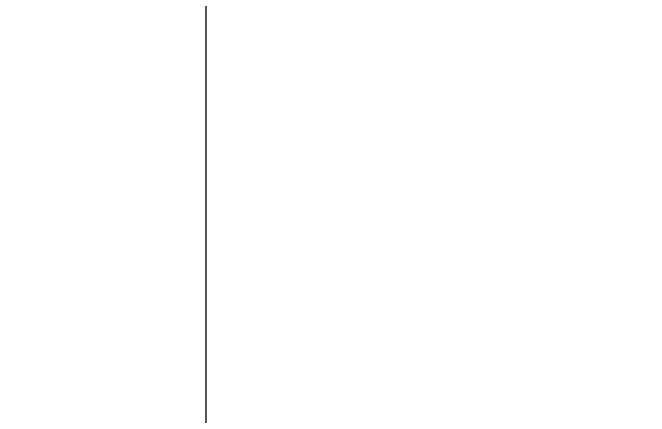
# Model space of a CAD drawing. Header units: inches. Extents: x -66.6 to 9.3, y 204.4 to 283.9.
# Drawn here: x -36.8572 to -36.7427, y 235.2841 to 235.3568 of the extents above; entities that cross this region are included whole.
import ezdxf

# ---------------------------------------------------------------- set-up
doc = ezdxf.new("R2010")
doc.units = ezdxf.units.IN
doc.header["$MEASUREMENT"] = 0
doc.layers.add('DIM', color=3, linetype='Continuous', lineweight=13)
doc.styles.add('ARCTEXT', font='arctext.shx', dxfattribs={"width": 0.85})
doc.dimstyles.new('ARCTEXT1-4', dxfattribs={"dimtxt": 4, "dimasz": 2, "dimexe": 2, "dimexo": 2, "dimgap": 2, "dimtad": 1, "dimdec": 4, "dimzin": 3, "dimdsep": 46, "dimlunit": 4, "dimtxsty": 'ARCTEXT', "dimblk": 'ARCHTICK', "dimcen": 2, "dimaunit": 1, "dimadec": 0, "dimazin": 0, "dimtfac": 1, "dimtdec": 4, "dimtmove": 2, "dimatfit": 3, "dimldrblk": 'arrow', "dimfxl": 0, "dimtolj": 1, "dimtzin": 0, "dimarcsym": 0})

# ---------------------------------------------------------------- blocks, each defined once
blk = doc.blocks.new('_ArchTick')
at = {"color": 0, "linetype": 'ByBlock', "const_width": 0.15}
blk.add_lwpolyline([(-0.5, -0.5), (0.5, 0.5)], dxfattribs=at)
blk = doc.blocks.new('arrow')
at = {"layer": 'DIM'}
blk.add_hatch(color=253, dxfattribs=at).paths.add_polyline_path([(-2, 0.5), (-2, -0.5), (0, 0)])
at = {"layer": 'DIM', "lineweight": 9}
for points in [[(-2, 0.98318), (-2, 0.5), (-2.46875, 0.61719)], [(0.37426, 0.09356), (0, 0)], [(0.37426, -0.09356), (0, 0)], [(-2, -0.98318), (-2, -0.5), (-2.46875, -0.61719)]]:
    blk.add_lwpolyline(points, dxfattribs=at)
at = {"layer": 'DIM', "lineweight": 15}
blk.add_lwpolyline([(0, 0), (-2, -0.5), (-2, 0.5), (0, 0)], dxfattribs=at)

msp = doc.modelspace()

# ---------------------------------------------------------------- linework, layer by layer
at = {"color": 1}
for p, q in [((-36.82246, 247.41967), (-36.82246, 234.91967)), ((-36.82246, 235.4197), (-36.82246, 225.13218))]:
    msp.add_line(p, q, dxfattribs=at)

# ---------------------------------------------------------------- leaders
at = {"layer": 'DIM'}
msp.add_leader([(-38.04496, 236.31216), (-18.73267, 235.1529), (-13.91518, 235.1529)], dimstyle='ARCTEXT1-4', override={"dimasz": 0.5, "dimtad": 0}, dxfattribs=at)

doc.saveas('drawing.dxf')
